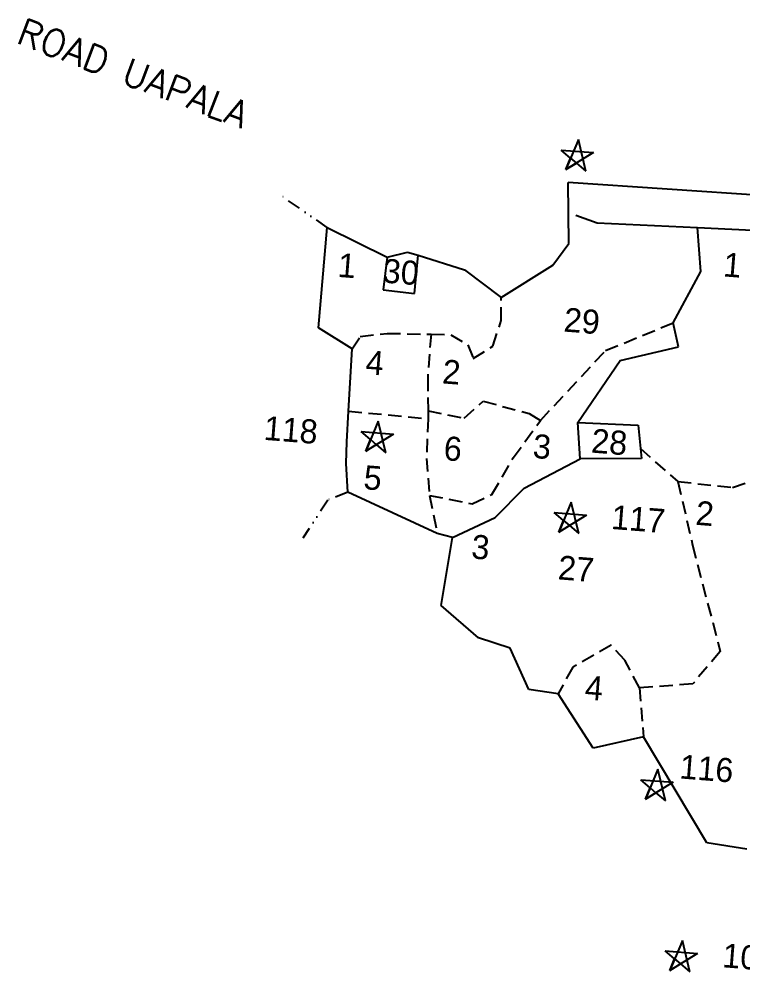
# Model space of a CAD drawing. Header units: metres. Extents: x 292752 to 294952, y 2098977 to 2102453.
# Drawn here: x 293593.4 to 293865.2, y 2101378.3 to 2101736.2 of the extents above; entities that cross this region are included whole.
import ezdxf
from ezdxf.enums import TextEntityAlignment as Align

# ---------------------------------------------------------------- set-up
doc = ezdxf.new("R2010")
doc.units = ezdxf.units.M
for name, pattern in [('DASHDOT', [1, 0.5, -0.25, 0, -0.25]), ('DASHED', [0.75, 0.5, -0.25]), ('DIVIDE', [1.25, 0.5, -0.25, 0, -0.25, 0, -0.25])]:
    doc.linetypes.add(name, pattern=pattern)
for name, color, linetype in [('POLY_PARCEL', 6, 'Continuous'), ('POLY_ROAD', 30, 'Continuous'), ('POLY_SUBPARCEL', 6, 'DASHED'), ('TEXT_MAPIN', 7, 'Continuous'), ('TEXT_MAPOUT', 7, 'Continuous'), ('TEXT_PARCEL', 7, 'Continuous'), ('V_BOUND_LINE', 7, 'Continuous'), ('V_BOUND_STREAM_LINE', 7, 'DASHDOT'), ('V_DIVIDE_LINE', 7, 'DIVIDE')]:
    doc.layers.add(name, color=color, linetype=linetype)
doc.styles.get("Standard").update_dxf_attribs({"font": 'simplex.shx'})
doc.styles.add('TEXT_MAP', font='', dxfattribs={"height": 2.5})
doc.styles.get('TEXT_MAP').set_extended_font_data('Kruti Dev 050')

msp = doc.modelspace()

# ---------------------------------------------------------------- linework, layer by layer
for p, q in [((293803.4, 2101690.93), (293798.72, 2101679.66)), ((293806.23, 2101679.07), (293803.4, 2101690.93)), ((293796.97, 2101686.99), (293809.12, 2101686.03)), ((293800.5, 2101683.97), (293796.97, 2101686.99)), ((293809.12, 2101686.03), (293798.72, 2101679.66)), ((293798.72, 2101679.66), (293800.5, 2101683.97)), ((293798.72, 2101679.66), (293802.7, 2101682.09)), ((293800.5, 2101683.97), (293802.7, 2101682.09)), ((293802.7, 2101682.09), (293806.23, 2101679.07)), ((293728.23, 2101585.19), (293723.56, 2101573.93)), ((293731.07, 2101573.34), (293728.23, 2101585.19)), ((293721.8, 2101581.25), (293733.95, 2101580.29)), ((293725.33, 2101578.24), (293721.8, 2101581.25)), ((293733.95, 2101580.29), (293723.55, 2101573.93)), ((293723.55, 2101573.93), (293725.33, 2101578.24)), ((293725.33, 2101578.24), (293727.53, 2101576.36)), ((293723.56, 2101573.93), (293727.53, 2101576.36)), ((293727.53, 2101576.36), (293731.07, 2101573.34)), ((293800.71, 2101554.78), (293796.03, 2101543.52)), ((293803.54, 2101542.92), (293800.71, 2101554.78)), ((293794.28, 2101550.84), (293806.43, 2101549.88)), ((293797.81, 2101547.82), (293794.28, 2101550.84)), ((293806.43, 2101549.88), (293796.03, 2101543.51)), ((293796.03, 2101543.51), (293797.81, 2101547.82)), ((293796.03, 2101543.52), (293800.01, 2101545.95)), ((293797.81, 2101547.82), (293800.01, 2101545.95)), ((293800.01, 2101545.95), (293803.54, 2101542.92)), ((293833.22, 2101454.44), (293828.55, 2101443.18)), ((293836.06, 2101442.59), (293833.22, 2101454.44)), ((293826.8, 2101450.5), (293838.95, 2101449.55)), ((293830.33, 2101447.49), (293826.8, 2101450.5)), ((293838.95, 2101449.55), (293828.55, 2101443.18)), ((293828.55, 2101443.18), (293830.33, 2101447.49)), ((293828.55, 2101443.18), (293832.52, 2101445.61)), ((293830.33, 2101447.49), (293832.52, 2101445.61)), ((293832.52, 2101445.61), (293836.06, 2101442.59)), ((293842.42, 2101390.16), (293837.74, 2101378.89)), ((293845.25, 2101378.3), (293842.42, 2101390.16)), ((293835.99, 2101386.22), (293848.14, 2101385.26)), ((293839.52, 2101383.2), (293835.99, 2101386.22)), ((293848.14, 2101385.26), (293837.74, 2101378.89)), ((293837.74, 2101378.89), (293839.52, 2101383.2)), ((293837.74, 2101378.89), (293841.72, 2101381.32)), ((293839.52, 2101383.2), (293841.72, 2101381.32)), ((293841.72, 2101381.32), (293845.25, 2101378.3))]:
    msp.add_line(p, q)
at = {"layer": 'POLY_PARCEL'}
for p, q in [((293849.34, 2101641.41), (293848.15, 2101657.87)), ((293731.57, 2101646.81), (293730.1, 2101634.54)), ((293741.86, 2101633.07), (293743.22, 2101647.47)), ((293838.98, 2101622.09), (293849.34, 2101641.41)), ((293730.1, 2101634.54), (293741.86, 2101633.07)), ((293841.03, 2101613.1), (293838.98, 2101622.09)), ((293819.09, 2101607.93), (293841.03, 2101613.1)), ((293803.18, 2101584.64), (293819.09, 2101607.93)), ((293803.18, 2101584.64), (293825.81, 2101583.61)), ((293804.04, 2101571.05), (293803.18, 2101584.64)), ((293825.81, 2101583.61), (293826.66, 2101574.91)), ((293826.66, 2101574.91), (293827.03, 2101571.1)), ((293783.02, 2101560.02), (293804.04, 2101571.05)), ((293827.03, 2101571.1), (293804.04, 2101571.05)), ((293772.21, 2101549.01), (293783.02, 2101560.02)), ((293756.09, 2101541.48), (293772.21, 2101549.01))]:
    msp.add_line(p, q, dxfattribs=at)
at = {"layer": 'POLY_ROAD'}
for p, q in [((293802.46, 2101662.49), (293810.49, 2101659.7)), ((293810.49, 2101659.7), (293848.15, 2101657.87)), ((293848.15, 2101657.87), (293881.56, 2101656.24))]:
    msp.add_line(p, q, dxfattribs=at)
at = {"layer": 'POLY_SUBPARCEL', "ltscale": 10}
for p, q in [((293774.47, 2101623.04), (293774.47, 2101631.6)), ((293771.22, 2101613.37), (293774.47, 2101623.04)), ((293813.59, 2101611.68), (293838.98, 2101622.09)), ((293718.46, 2101612.37), (293721.54, 2101617.01)), ((293721.54, 2101617.01), (293731.57, 2101618.15)), ((293731.57, 2101618.15), (293748.08, 2101617.8)), ((293748.08, 2101617.8), (293746.82, 2101601.5)), ((293748.08, 2101617.8), (293755.55, 2101617.64)), ((293755.55, 2101617.64), (293761.87, 2101613.83)), ((293761.87, 2101613.83), (293763.95, 2101608.7)), ((293763.95, 2101608.7), (293771.22, 2101613.37)), ((293789.17, 2101585.47), (293813.59, 2101611.68)), ((293746.82, 2101601.5), (293746.95, 2101589.03)), ((293760.53, 2101586.35), (293767.65, 2101592.68)), ((293767.65, 2101592.68), (293784.95, 2101588.01)), ((293717.09, 2101588.97), (293746.98, 2101586.04)), ((293746.95, 2101589.03), (293760.53, 2101586.35)), ((293746.95, 2101589.03), (293746.98, 2101586.04)), ((293784.95, 2101588.01), (293789.17, 2101585.47)), ((293746.98, 2101586.04), (293746.36, 2101571.19)), ((293778.95, 2101571.38), (293789.17, 2101585.47)), ((293826.66, 2101574.91), (293840.72, 2101562.48)), ((293746.36, 2101571.19), (293747.47, 2101557.31)), ((293770.96, 2101557.66), (293778.95, 2101571.38)), ((293861.25, 2101560.31), (293878.26, 2101565.72)), ((293840.72, 2101562.48), (293861.25, 2101560.31)), ((293840.72, 2101562.48), (293846.28, 2101538.6)), ((293747.47, 2101557.31), (293750.37, 2101542.99)), ((293747.47, 2101557.31), (293763.51, 2101554.11)), ((293763.51, 2101554.11), (293770.96, 2101557.66)), ((293846.28, 2101538.6), (293856.65, 2101498.61)), ((293815.71, 2101501.01), (293801.26, 2101492.77)), ((293820.79, 2101495.37), (293815.71, 2101501.01)), ((293856.65, 2101498.61), (293846.31, 2101486.46)), ((293826.32, 2101485), (293820.79, 2101495.37)), ((293801.26, 2101492.77), (293795.82, 2101482.77)), ((293846.31, 2101486.46), (293826.32, 2101485)), ((293826.32, 2101485), (293827.89, 2101466.62))]:
    msp.add_line(p, q, dxfattribs=at)
at = {"layer": 'V_BOUND_LINE'}
for p, q in [((293799.83, 2101651.94), (293799.6, 2101674.86)), ((293874.27, 2101669.76), (293799.6, 2101674.86)), ((293799.6, 2101674.86), (293799.6, 2101674.86)), ((293705.81, 2101620.18), (293709.14, 2101657.9)), ((293709.14, 2101657.9), (293731.57, 2101646.81)), ((293731.57, 2101646.81), (293739.25, 2101648.71)), ((293739.25, 2101648.71), (293743.22, 2101647.47)), ((293793.81, 2101643.82), (293799.83, 2101651.94)), ((293743.22, 2101647.47), (293760.6, 2101642.01)), ((293760.6, 2101642.01), (293774.47, 2101631.6)), ((293774.47, 2101631.6), (293793.81, 2101643.82)), ((293718.46, 2101612.37), (293705.81, 2101620.18)), ((293717.09, 2101588.97), (293718.46, 2101612.37)), ((293716.42, 2101577.41), (293717.09, 2101588.97)), ((293716.24, 2101569.32), (293716.42, 2101577.41)), ((293716.82, 2101558.52), (293716.24, 2101569.32)), ((293750.37, 2101542.99), (293716.82, 2101558.52)), ((293756.09, 2101541.48), (293750.37, 2101542.99)), ((293751.83, 2101515.98), (293756.09, 2101541.48)), ((293765.92, 2101503.76), (293751.83, 2101515.98)), ((293777.81, 2101499.96), (293765.92, 2101503.76)), ((293784.83, 2101484.35), (293777.81, 2101499.96)), ((293795.82, 2101482.77), (293784.83, 2101484.35)), ((293808.91, 2101462.39), (293795.82, 2101482.77)), ((293827.89, 2101466.62), (293808.91, 2101462.39)), ((293851.63, 2101426.76), (293827.89, 2101466.62)), ((293866.62, 2101424.41), (293851.63, 2101426.76))]:
    msp.add_line(p, q, dxfattribs=at)
at = {"layer": 'V_BOUND_STREAM_LINE', "ltscale": 10}
msp.add_line((293802.46, 2101662.49), (293802.46, 2101662.49), dxfattribs=at)
at = {"layer": 'V_DIVIDE_LINE', "ltscale": 10}
for p, q in [((293709.14, 2101657.9), (293690.48, 2101670.8)), ((293709.32, 2101555.51), (293699.96, 2101541.23)), ((293716.82, 2101558.52), (293709.32, 2101555.51))]:
    msp.add_line(p, q, dxfattribs=at)

# ---------------------------------------------------------------- texts
at = {"layer": 'TEXT_MAPIN', "style": 'TEXT_MAP'}
for s, p in [('1', (293716.55, 2101643.62)), ('1', (293861.24, 2101643.81)), ('4', (293726.99, 2101607.08)), ('2', (293755.79, 2101603.69)), ('6', (293756.3, 2101574.83)), ('3', (293789.76, 2101575.64)), ('5', (293726.23, 2101563.84)), ('2', (293850.88, 2101550.58)), ('3', (293766.69, 2101537.87)), ('4', (293809.29, 2101484.93))]:
    msp.add_text(s, height=9.03, rotation=355.4876, dxfattribs=at).set_placement(p, align=Align.MIDDLE)
for s, p in [('117', (293815.49, 2101544.71)), ('116', (293841.14, 2101451))]:
    msp.add_text(s, height=9.029, rotation=355.4876, dxfattribs=at).set_placement(p)
at = {"layer": 'TEXT_MAPOUT'}
msp.add_text('ROAD UAPALA', height=10.0317, rotation=339.1599, dxfattribs=at).set_placement((293591.83, 2101727.44))
at = {"layer": 'TEXT_MAPOUT', "style": 'TEXT_MAP'}
for s, p in [('118', (293685.09, 2101578.18)), ('106', (293857.2, 2101380.09))]:
    msp.add_text(s, height=9.029, rotation=355.4876, dxfattribs=at).set_placement(p)
at = {"layer": 'TEXT_PARCEL', "style": 'TEXT_MAP'}
for s, p in [('30', (293736.77, 2101641.24)), ('29', (293804.72, 2101622.83)), ('28', (293815.04, 2101577.37)), ('27', (293802.55, 2101529.82))]:
    msp.add_text(s, height=9.029, rotation=355.4876, dxfattribs=at).set_placement(p, align=Align.MIDDLE)

doc.saveas('drawing.dxf')
